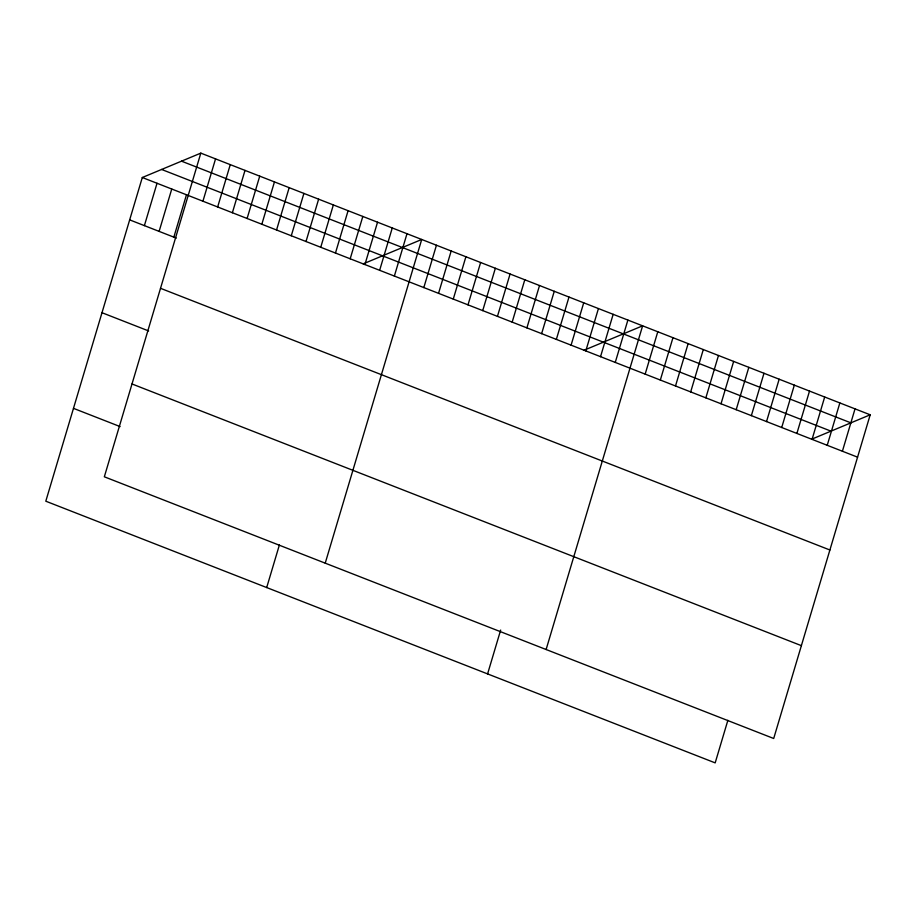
<?xml version="1.0" encoding="UTF-8"?>
<svg xmlns="http://www.w3.org/2000/svg" width="916" height="916" viewBox="0 0 916 916"><rect width="100%" height="100%" fill="white"/><g stroke="black" fill="none" stroke-linecap="round" stroke-linejoin="round"><path stroke-width="1.37" d="M200.822 153.121L104.332 476.801L773.699 738.491L870.2 414.799L200.822 153.121L142.301 177.509L45.8 501.201L715.178 762.879L727.865 720.331M144.396 225.622L157.025 183.269M159.121 231.382L171.75 189.028M173.845 237.141L186.475 194.776M202.917 201.234L215.546 158.88M217.653 206.993L230.271 164.628M232.378 212.752L245.007 170.387M247.102 218.512L259.732 176.147M261.827 224.26L274.457 181.906M276.552 230.019L289.181 187.666M291.277 235.778L303.906 193.413M306.001 241.538L318.631 199.173M320.737 247.297L333.355 204.932M335.462 253.045L348.091 210.691M350.187 258.804L362.816 216.451M266.693 587.557L279.38 544.997M364.911 264.564L377.541 222.199M379.636 270.323L392.266 227.958M394.361 276.082L406.99 233.717M325.226 563.157L421.715 239.477L363.194 263.865M423.822 287.59L436.44 245.236M438.546 293.349L451.176 250.984M453.271 299.108L465.9 256.743M467.996 304.868L480.625 262.503M482.721 310.616L495.35 268.262M497.445 316.375L510.075 274.021M512.17 322.134L524.799 279.769M526.895 327.894L539.524 285.529M541.631 333.653L554.26 291.288M556.356 339.401L568.985 297.047M571.08 345.16L583.71 302.807M487.587 673.913L500.663 630.071M585.805 350.92L598.434 308.555M600.53 356.679L613.159 314.314M615.254 362.438L627.884 320.073M546.119 649.513L642.608 325.833L584.087 350.221M645.162 374.117L657.78 331.764M660.333 380.048L672.962 337.695M675.504 385.98L688.134 343.626M690.675 391.922L703.305 349.557M705.847 397.853L718.476 355.488M721.018 403.784L733.647 361.419M736.189 409.715L748.819 367.35M751.36 415.646L763.99 373.281M766.532 421.578L779.161 379.213M781.714 427.509L794.332 385.144M796.886 433.44L809.515 391.075M812.057 439.371L824.686 397.006M827.228 445.302L839.857 402.937M842.399 451.233L855.029 408.868M811.668 439.199L870.2 414.799M181.505 161.17L850.884 422.849M161.605 169.46L830.984 431.15M142.301 177.509L857.571 457.164M129.671 219.874L176.296 238.103M160.518 288.311L829.896 550.001M101.997 312.711L148.621 330.939M132.007 383.964L801.385 645.654M73.475 408.353L120.111 426.593"/></g></svg>
